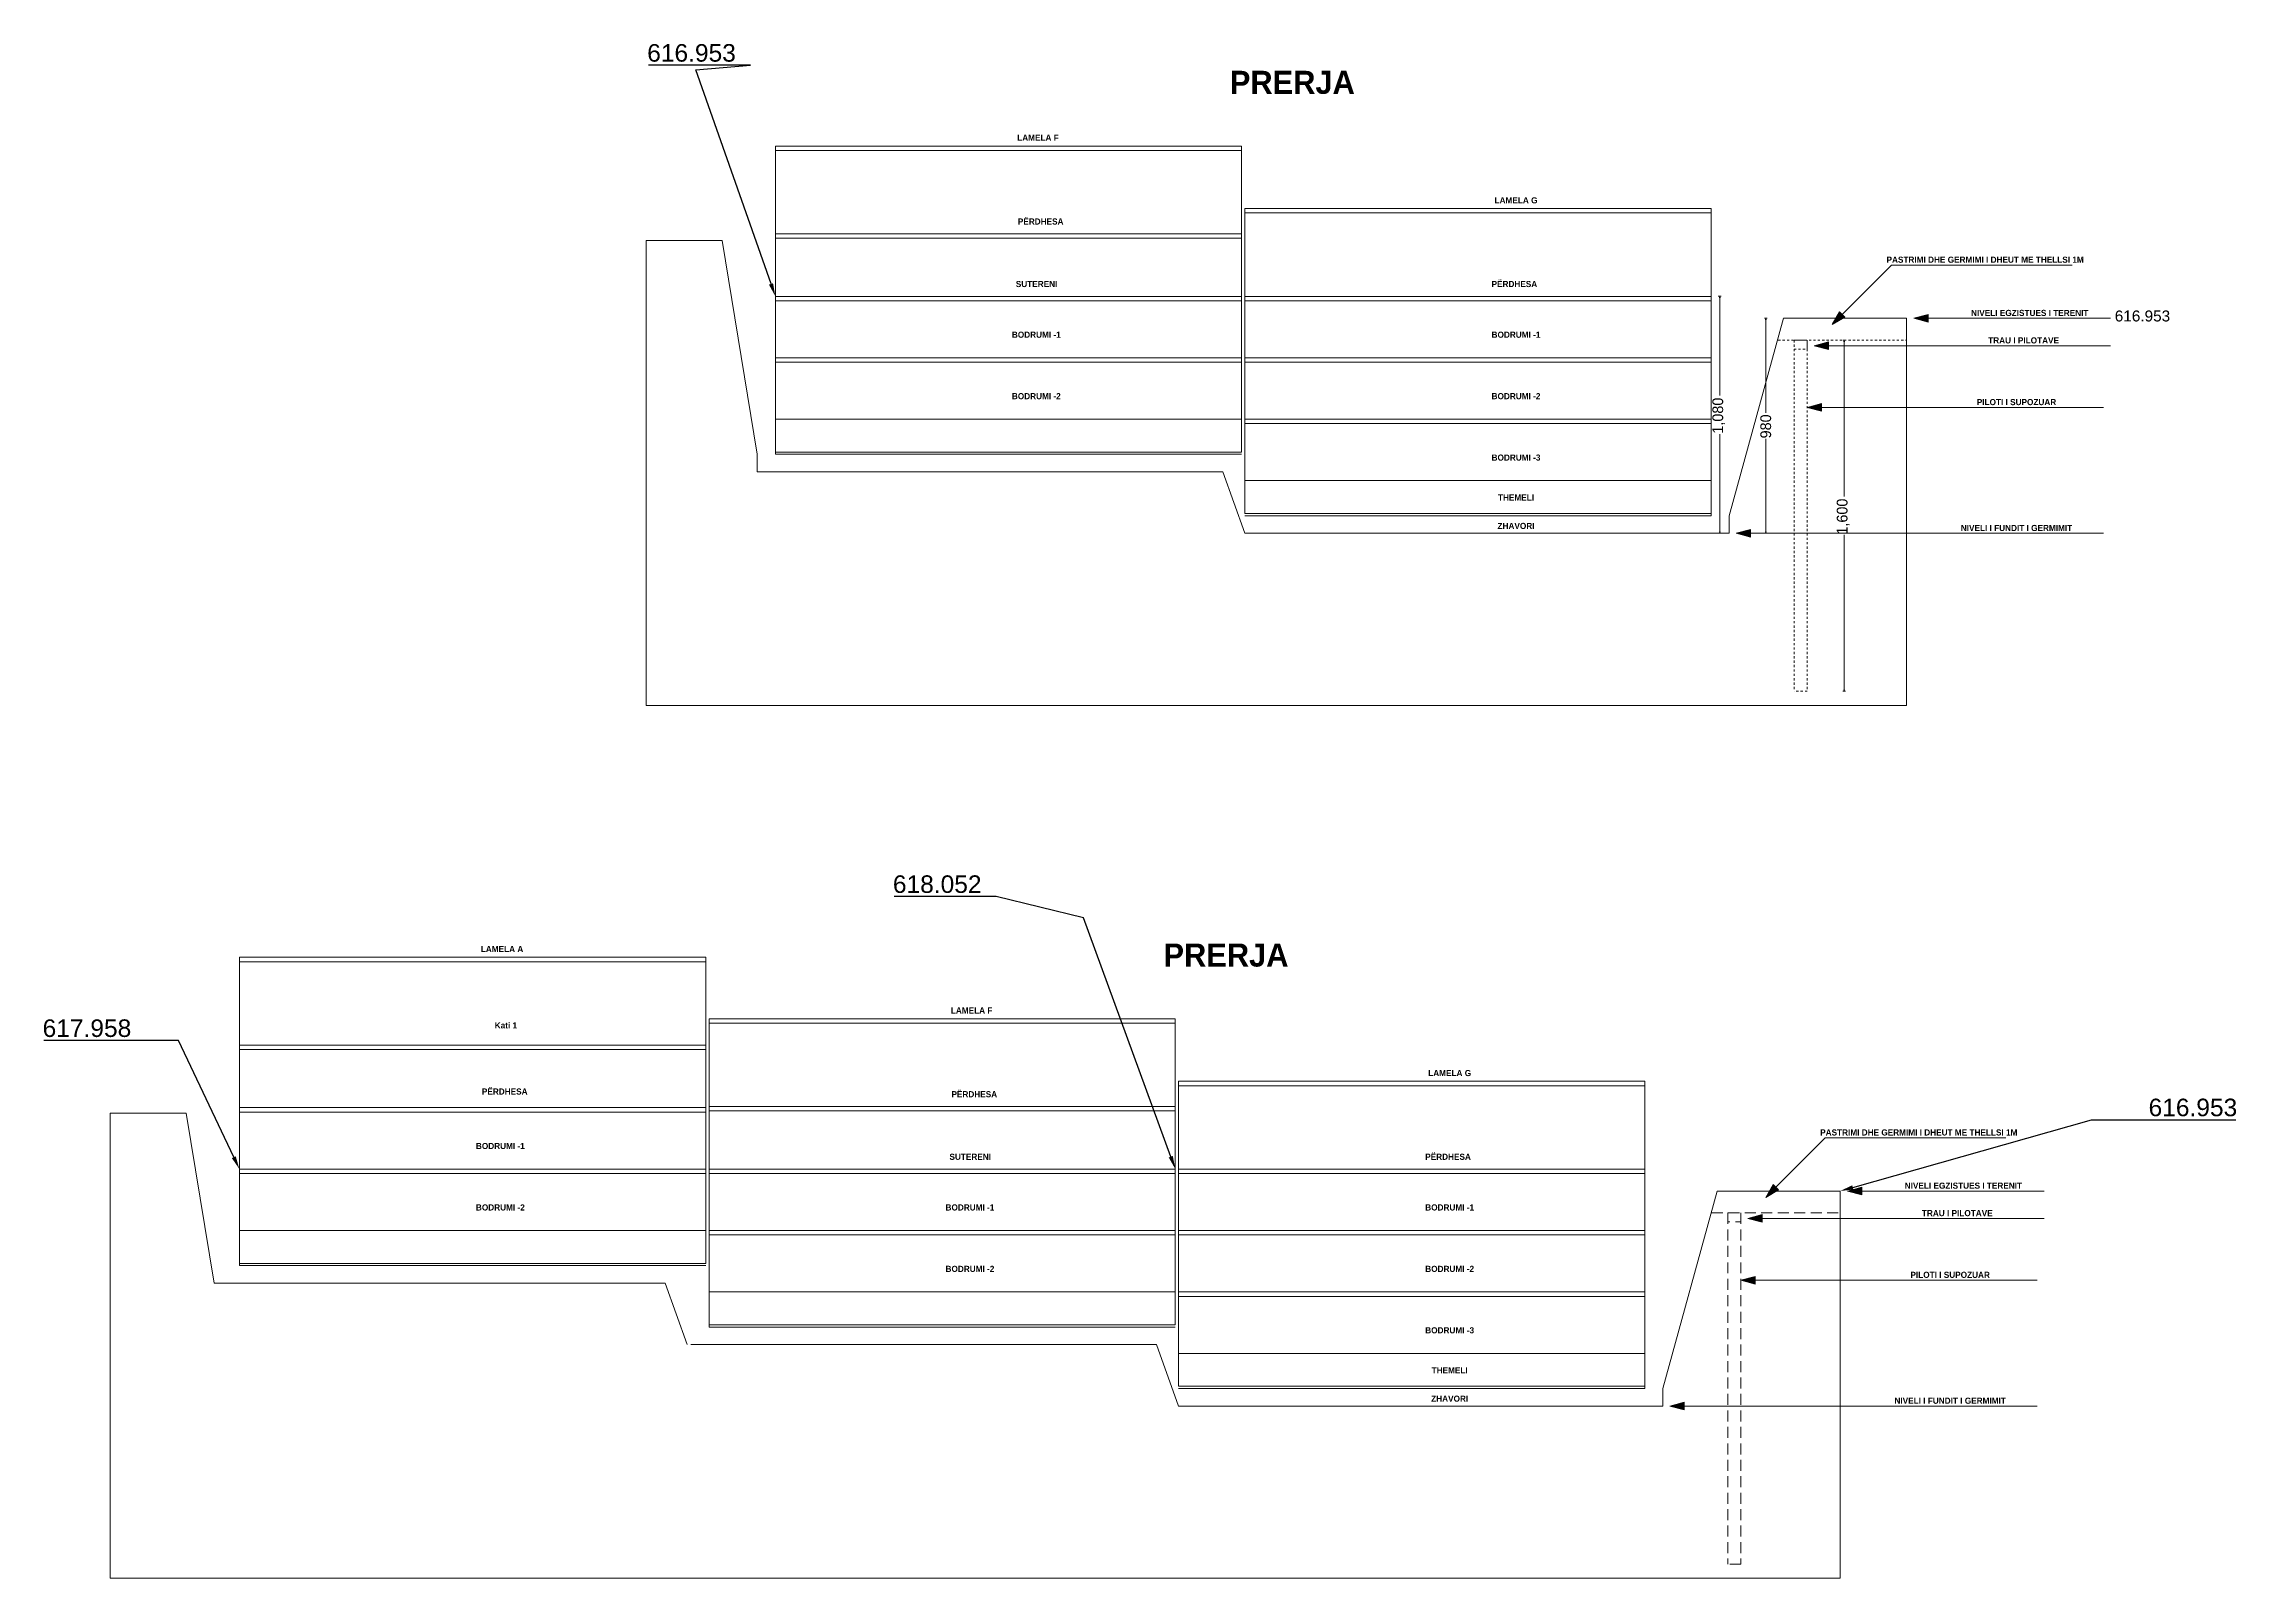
# Model space of a CAD drawing. Header units: metres. Extents: x 7511866 to 7512109, y 4692276 to 4692509.
# Drawn here: x 7512009.6 to 7512109.5, y 4692438.7 to 4692508.6 of the extents above; entities that cross this region are included whole.
import ezdxf
from ezdxf import colors
from ezdxf.entities.mleader import LeaderData, LeaderLine
from ezdxf.math import Vec2, Vec3

# ---------------------------------------------------------------- set-up
doc = ezdxf.new("R2010")
doc.units = ezdxf.units.M
doc.linetypes.add('DASHED', pattern=[0.75, 0.5, -0.25])
doc.layers.get('0').update_dxf_attribs({"lineweight": 0})
for name, color, linetype, lineweight in [('A - Fleta_Pen_No__101', 252, 'Continuous', 0), ('A - Kati 1-11 polyline_Pen_No__1', 7, 'Continuous', 0), ('A - Kati 1-11 polyline_Pen_No__101', 252, 'Continuous', 0), ('A - Veturat perdhes', 7, 'Continuous', 0), ('A - Veturat perdhes_Pen_No__101', 252, 'Continuous', 0), ('Dimensioning - General', 7, 'Continuous', 0), ('Dimensioning - General_Pen_No__101', 252, 'Continuous', 0)]:
    doc.layers.add(name, color=color, linetype=linetype, lineweight=lineweight)
for name, color, linetype, lineweight, true_color in [('A - Kati 1-11 polyline_Pen_No__88', 7, 'Continuous', 0, 0xfd4435), ('A - Veturat perdhes_Pen_No__82', 7, 'Continuous', 0, 0xaaaaaa), ('Dimensioning - General_Pen_No__102', 7, 'Continuous', 0, 0xcccccc), ('Dimensioning - General_Pen_No__161', 7, 'Continuous', 0, 0x6a6a6a), ('prerja betimi', 7, 'Continuous', 0, 0x6a1b1b)]:
    doc.layers.add(name, color=color, linetype=linetype, lineweight=lineweight, true_color=true_color)
doc.styles.add('GENERATED_STYLE_1', font='arialbd.ttf')
doc.styles.add('GENERATED_STYLE_2', font='GOTHIC.TTF')
doc.styles.get("Standard").update_dxf_attribs({"font": 'arial.ttf'})
doc.dimstyles.new('GENERATED_STYLE__1', dxfattribs={"dimtxt": 490, "dimasz": 66.5, "dimexe": 0.18, "dimexo": 100000, "dimgap": 0, "dimtad": 0, "dimdec": 0, "dimlfac": 0.1, "dimzin": 0, "dimdsep": 46, "dimtxsty": 'GENERATED_STYLE_2', "dimblk": 'ARROWHEAD_5', "dimblk1": 'ARROWHEAD_5', "dimblk2": 'ARROWHEAD_5', "dimcen": 0.09, "dimclrd": 256, "dimclre": 256, "dimclrt": 256, "dimadec": 0, "dimazin": 0, "dimtfac": 1, "dimtdec": 4, "dimtmove": 0, "dimatfit": 3, "dimfxl": 1, "dimtolj": 1, "dimtzin": 0, "dimarcsym": 0})

# ---------------------------------------------------------------- blocks, each defined once
blk = doc.blocks.new('Polyline_9', base_point=(367067, 206892))
at = {"layer": 'A - Veturat perdhes_Pen_No__101', "linetype": 'Continuous', "lineweight": 13}
blk.add_hatch(color=252, dxfattribs=at).paths.add_polyline_path([(367067, 206892), (367652, 207230), (367405, 207478)])
at = {"layer": 'A - Veturat perdhes_Pen_No__101', "color": 252, "linetype": 'Continuous', "lineweight": 13}
for p, q in [((367067, 206892), (367405, 207478)), ((367067, 206892), (367652, 207230)), ((367405, 207478), (367652, 207230))]:
    blk.add_line(p, q, dxfattribs=at)
at = {"layer": 'A - Veturat perdhes_Pen_No__82', "color": 253, "linetype": 'Continuous', "lineweight": 20, "true_color": 0xaaaaaa, "flags": 128}
blk.add_lwpolyline([(367529, 207354), (369782, 209607), (378004, 209607)], dxfattribs=at)
blk = doc.blocks.new('Polyline_10', base_point=(366258, 205931))
at = {"layer": 'A - Veturat perdhes_Pen_No__101', "linetype": 'Continuous', "lineweight": 13}
blk.add_hatch(color=252, dxfattribs=at).paths.add_polyline_path([(366258, 205931), (366911, 205756), (366911, 206106)])
at = {"layer": 'A - Veturat perdhes_Pen_No__101', "color": 252, "linetype": 'Continuous', "lineweight": 13}
for p, q in [((366258, 205931), (366911, 206106)), ((366258, 205931), (366911, 205756)), ((366911, 206106), (366911, 205756))]:
    blk.add_line(p, q, dxfattribs=at)
at = {"layer": 'A - Veturat perdhes_Pen_No__82', "color": 253, "linetype": 'Continuous', "lineweight": 20, "true_color": 0xaaaaaa, "flags": 128}
blk.add_lwpolyline([(366911, 205931), (379758, 205931)], dxfattribs=at)
blk = doc.blocks.new('Polyline_11', base_point=(365934, 203119))
at = {"layer": 'A - Veturat perdhes_Pen_No__101', "linetype": 'Continuous', "lineweight": 13}
blk.add_hatch(color=252, dxfattribs=at).paths.add_polyline_path([(365934, 203119), (366587, 202944), (366587, 203294)])
at = {"layer": 'A - Veturat perdhes_Pen_No__101', "color": 252, "linetype": 'Continuous', "lineweight": 13}
for p, q in [((365934, 203119), (366587, 203294)), ((365934, 203119), (366587, 202944)), ((366587, 203294), (366587, 202944))]:
    blk.add_line(p, q, dxfattribs=at)
at = {"layer": 'A - Veturat perdhes_Pen_No__82', "color": 253, "linetype": 'Continuous', "lineweight": 20, "true_color": 0xaaaaaa, "flags": 128}
blk.add_lwpolyline([(366587, 203119), (379434, 203119)], dxfattribs=at)
blk = doc.blocks.new('Polyline_12', base_point=(362695, 197382))
at = {"layer": 'A - Veturat perdhes_Pen_No__101', "linetype": 'Continuous', "lineweight": 13}
blk.add_hatch(color=252, dxfattribs=at).paths.add_polyline_path([(362695, 197382), (363348, 197207), (363348, 197557)])
at = {"layer": 'A - Veturat perdhes_Pen_No__101', "color": 252, "linetype": 'Continuous', "lineweight": 13}
for p, q in [((362695, 197382), (363348, 197557)), ((362695, 197382), (363348, 197207)), ((363348, 197557), (363348, 197207))]:
    blk.add_line(p, q, dxfattribs=at)
at = {"layer": 'A - Veturat perdhes_Pen_No__82', "color": 253, "linetype": 'Continuous', "lineweight": 20, "true_color": 0xaaaaaa, "flags": 128}
blk.add_lwpolyline([(363348, 197382), (379434, 197382)], dxfattribs=at)
blk = doc.blocks.new('Polyline_13', base_point=(370790, 207182))
at = {"layer": 'A - Veturat perdhes_Pen_No__101', "linetype": 'Continuous', "lineweight": 13}
blk.add_hatch(color=252, dxfattribs=at).paths.add_polyline_path([(370790, 207182), (371443, 207007), (371443, 207357)])
at = {"layer": 'A - Veturat perdhes_Pen_No__101', "color": 252, "linetype": 'Continuous', "lineweight": 13}
for p, q in [((370790, 207182), (371443, 207357)), ((370790, 207182), (371443, 207007)), ((371443, 207357), (371443, 207007))]:
    blk.add_line(p, q, dxfattribs=at)
at = {"layer": 'A - Veturat perdhes_Pen_No__82', "color": 253, "linetype": 'Continuous', "lineweight": 20, "true_color": 0xaaaaaa, "flags": 128}
blk.add_lwpolyline([(371443, 207182), (379758, 207182)], dxfattribs=at)
blk = doc.blocks.new('*D102')
at = {"layer": 'Dimensioning - General_Pen_No__101', "linetype": 'Continuous', "lineweight": 13, "transparency": 16777216}
for points in [[(361950, 208182), (361932, 208114), (361968, 208114)], [(361950, 197382), (361968, 197449), (361932, 197449)]]:
    blk.add_hatch(color=252, dxfattribs=at).paths.add_polyline_path(points)
at = {"layer": 'Dimensioning - General_Pen_No__101', "color": 252, "linetype": 'Continuous', "lineweight": 13, "transparency": 16777216}
for p, q in [((361950, 208182), (361932, 208114)), ((361968, 208114), (361932, 208114)), ((361950, 208182), (361968, 208114)), ((361932, 197449), (361968, 197449)), ((361950, 197382), (361932, 197449)), ((361950, 197382), (361968, 197449))]:
    blk.add_line(p, q, dxfattribs=at)
at = {"layer": 'Dimensioning - General_Pen_No__102', "color": 254, "linetype": 'Continuous', "lineweight": 13, "true_color": 0xcccccc, "transparency": 16777216}
for p, q in [((362016, 208182), (361885, 208182)), ((361950, 203657), (361950, 208114)), ((361950, 197449), (361950, 201906)), ((362016, 197382), (361885, 197382))]:
    blk.add_line(p, q, dxfattribs=at)
at = {"layer": 'Dimensioning - General_Pen_No__161', "color": 251, "lineweight": 13, "true_color": 0x6a6a6a, "transparency": 16777216, "insert": (362195, 201924), "char_height": 490, "attachment_point": 7, "rotation": 90, "style": 'GENERATED_STYLE_2'}
blk.add_mtext('\\A1;1,080', dxfattribs=at)
blk = doc.blocks.new('ARROWHEAD_5')
at = {"linetype": 'Continuous', "lineweight": 0}
blk.add_hatch(color=0, dxfattribs=at).paths.add_polyline_path([(-1, 0.2679), (0, 0), (-1, -0.2679)])
at = {"color": 0, "linetype": 'Continuous', "lineweight": 0}
blk.add_line((0, 0), (-1, 0), dxfattribs=at)
blk = doc.blocks.new('*D104')
at = {"layer": 'Dimensioning - General_Pen_No__101', "linetype": 'Continuous', "lineweight": 13, "transparency": 16777216}
for points in [[(364051, 207182), (364033, 207114), (364069, 207114)], [(364051, 197382), (364069, 197449), (364033, 197449)]]:
    blk.add_hatch(color=252, dxfattribs=at).paths.add_polyline_path(points)
at = {"layer": 'Dimensioning - General_Pen_No__101', "color": 252, "linetype": 'Continuous', "lineweight": 13, "transparency": 16777216}
for p, q in [((364051, 207182), (364033, 207114)), ((364069, 207114), (364033, 207114)), ((364051, 207182), (364069, 207114)), ((364033, 197449), (364069, 197449)), ((364051, 197382), (364033, 197449)), ((364051, 197382), (364069, 197449))]:
    blk.add_line(p, q, dxfattribs=at)
at = {"layer": 'Dimensioning - General_Pen_No__102', "color": 254, "linetype": 'Continuous', "lineweight": 13, "true_color": 0xcccccc, "transparency": 16777216}
for p, q in [((364117, 207182), (363986, 207182)), ((364051, 202873), (364051, 207114)), ((364051, 197449), (364051, 201690)), ((364117, 197382), (363986, 197382))]:
    blk.add_line(p, q, dxfattribs=at)
at = {"layer": 'Dimensioning - General_Pen_No__161', "color": 251, "lineweight": 13, "true_color": 0x6a6a6a, "transparency": 16777216, "insert": (364296, 201708), "char_height": 490, "attachment_point": 7, "rotation": 90, "style": 'GENERATED_STYLE_2'}
blk.add_mtext('\\A1;980', dxfattribs=at)
blk = doc.blocks.new('*D105')
at = {"layer": 'Dimensioning - General_Pen_No__101', "linetype": 'Continuous', "lineweight": 13, "transparency": 16777216}
for points in [[(367617, 206182), (367599, 206114), (367636, 206114)], [(367617, 190182), (367636, 190249), (367599, 190249)]]:
    blk.add_hatch(color=252, dxfattribs=at).paths.add_polyline_path(points)
at = {"layer": 'Dimensioning - General_Pen_No__101', "color": 252, "linetype": 'Continuous', "lineweight": 13, "transparency": 16777216}
for p, q in [((367617, 206182), (367599, 206114)), ((367636, 206114), (367599, 206114)), ((367617, 206182), (367636, 206114)), ((367599, 190249), (367636, 190249)), ((367617, 190182), (367599, 190249)), ((367617, 190182), (367636, 190249))]:
    blk.add_line(p, q, dxfattribs=at)
at = {"layer": 'Dimensioning - General_Pen_No__102', "color": 254, "linetype": 'Continuous', "lineweight": 13, "true_color": 0xcccccc, "transparency": 16777216}
for p, q in [((367683, 206182), (367552, 206182)), ((367617, 199057), (367617, 206114)), ((367617, 190249), (367617, 197306)), ((367683, 190182), (367552, 190182))]:
    blk.add_line(p, q, dxfattribs=at)
at = {"layer": 'Dimensioning - General_Pen_No__161', "color": 251, "lineweight": 13, "true_color": 0x6a6a6a, "transparency": 16777216, "insert": (367862, 197324), "char_height": 490, "attachment_point": 7, "rotation": 90, "style": 'GENERATED_STYLE_2'}
blk.add_mtext('\\A1;1,600', dxfattribs=at)
blk = doc.blocks.new('A$C561717F2')
at = {"layer": 'A - Kati 1-11 polyline_Pen_No__1', "color": 7, "linetype": 'Continuous', "lineweight": 13, "flags": 128}
for points in [[(5893.6, 25493.2), (5893.6, 11543.2)], [(5893.6, 25493.2), (27137.9, 25493.2)], [(5893.6, 25293.2), (27137.9, 25293.2)], [(27137.9, 25493.2), (27137.9, 11543.2)], [(27287.9, 22643.2), (27287.9, 8743.2)], [(27287.9, 22643.2), (48532.1, 22643.2)], [(27287.9, 22443.2), (48532.1, 22443.2)], [(48532.1, 22643.2), (48532.1, 8743.2)], [(5893.6, 21493.2), (27137.9, 21493.2)], [(5893.6, 21293.2), (27137.9, 21293.2)], [(5893.6, 18643.2), (27137.9, 18643.2)], [(5893.6, 18443.2), (27137.9, 18443.2)], [(27287.9, 18643.2), (48532.1, 18643.2)], [(27287.9, 18443.2), (48532.1, 18443.2)], [(5893.6, 15843.2), (27137.9, 15843.2)], [(5893.6, 15643.2), (27137.9, 15643.2)], [(27287.9, 15843.2), (48532.1, 15843.2)], [(27287.9, 15643.2), (48532.1, 15643.2)], [(5893.6, 13043.2), (27137.9, 13043.2)], [(27287.9, 13043.2), (48532.1, 13043.2)], [(27287.9, 12843.2), (48532.1, 12843.2)], [(5893.6, 11543.2), (27137.9, 11543.2)], [(27287.9, 10243.2), (48532.1, 10243.2)], [(27287.9, 8743.2), (48532.1, 8743.2)]]:
    blk.add_lwpolyline(points, dxfattribs=at)
at = {"layer": 'A - Kati 1-11 polyline_Pen_No__101', "color": 252, "linetype": 'Continuous', "lineweight": 13, "flags": 128}
for points in [[(3468.3, 21193.2), (0, 21193.2)], [(0, 21193.2), (0, 0), (57426.1, 0), (57426.1, 17643.2)], [(5071.3, 11443.2), (3468.3, 21193.2)], [(51827.7, 17643.2), (49354.4, 8643.2)], [(51827.7, 17643.2), (57426.1, 17643.2)], [(5071.3, 10643.2), (5071.3, 11443.2)], [(5893.6, 11443.2), (5893.6, 11543.2)], [(5893.6, 11443.2), (27137.9, 11443.2)], [(5071.3, 10643.2), (26285.7, 10643.2)], [(27287.9, 7843.2), (26285.7, 10643.2)], [(27287.9, 8643.2), (48532.1, 8643.2)], [(48532.1, 8643.2), (48532.1, 8743.2)], [(49354.4, 7843.2), (49354.4, 8643.2)], [(27287.9, 7843.2), (49354.4, 7843.2)]]:
    blk.add_lwpolyline(points, dxfattribs=at)
at = {"layer": 'A - Kati 1-11 polyline_Pen_No__101', "color": 252, "linetype": 'DASHED', "lineweight": 13, "flags": 128}
blk.add_lwpolyline([(51585.7, 16643.2), (57426.1, 16643.2)], dxfattribs=at)
at = {"layer": 'A - Kati 1-11 polyline_Pen_No__88', "color": 20, "linetype": 'DASHED', "lineweight": 20, "true_color": 0xfd4435, "flags": 128}
for points in [[(52303.6, 16643.2), (52303.6, 16243.2), (52903.6, 16243.2), (52903.6, 16643.2)], [(52303.6, 16643.2), (52303.6, 643.2)], [(52303.6, 16643.2), (52903.6, 16643.2)], [(52903.6, 16643.2), (52903.6, 643.2)], [(52903.6, 643.2), (52303.6, 643.2)]]:
    blk.add_lwpolyline(points, dxfattribs=at)
at = {"layer": 'A - Veturat perdhes', "color": 253, "linetype": 'Continuous', "lineweight": 20, "true_color": 0xaaaaaa}
for name, p in [('Polyline_9', (54036.1, 17354)), ('Polyline_13', (57759.2, 17643.2)), ('Polyline_10', (53227.4, 16392)), ('Polyline_11', (52903.6, 13580.1)), ('Polyline_12', (49664.7, 7843.2))]:
    blk.add_blockref(name, p, dxfattribs=at)
at = {"layer": 'A - Fleta_Pen_No__101', "color": 252, "linetype": 'Continuous', "lineweight": 13, "attachment_point": 8, "style": 'GENERATED_STYLE_1'}
for s, insert, char_height in [('\\A1;{\\fCentury Gothic|b1|i0|c0|p34;PRERJA}', (29446.3, 27856.8), 1050), ('\\A1;{\\fCentury Gothic|b1|i0|c0|p34;LAMELA F}', (17858, 25732.4), 280), ('\\A1;{\\fCentury Gothic|b1|i0|c0|p34;LAMELA G}', (39637.7, 22875.2), 280), ('\\A1;{\\fCentury Gothic|b1|i0|c0|p34;PËRDHESA}', (17979.9, 21909.8), 280), ('\\A1;{\\fCentury Gothic|b1|i0|c0|p34;PASTRIMI DHE GERMIMI I DHEUT ME THELLSI 1M}', (61010.1, 20169), 280), ('\\A1;{\\fCentury Gothic|b1|i0|c0|p34;SUTERENI}', (17795.4, 19059.8), 280), ('\\A1;{\\fCentury Gothic|b1|i0|c0|p34;PËRDHESA}', (39563.9, 19059.8), 280), ('\\A1;{\\fCentury Gothic|b1|i0|c0|p34;NIVELI EGZISTUES I TERENIT}', (63042.1, 17743.2), 280), ('\\A1;{\\fCentury Gothic|b1|i0|c0|p34;BODRUMI -1}', (17782, 16750.5), 280), ('\\A1;{\\fCentury Gothic|b1|i0|c0|p34;BODRUMI -1}', (39637.7, 16750.5), 280), ('\\A1;{\\fCentury Gothic|b1|i0|c0|p34;TRAU I PILOTAVE}', (62763.6, 16492), 280), ('\\A1;{\\fCentury Gothic|b1|i0|c0|p34;BODRUMI -2}', (17782, 13950.5), 280), ('\\A1;{\\fCentury Gothic|b1|i0|c0|p34;BODRUMI -2}', (39637.7, 13950.5), 280), ('\\A1;{\\fCentury Gothic|b1|i0|c0|p34;PILOTI I SUPOZUAR}', (62439.8, 13680.1), 280), ('\\A1;{\\fCentury Gothic|b1|i0|c0|p34;BODRUMI -3}', (39637.7, 11150.5), 280), ('\\A1;{\\fCentury Gothic|b1|i0|c0|p34;THEMELI}', (39637.7, 9333.9), 280), ('\\A1;{\\fCentury Gothic|b1|i0|c0|p34;ZHAVORI}', (39637.7, 8036.8), 280), ('\\A1;{\\fCentury Gothic|b1|i0|c0|p34;NIVELI I FUNDIT I GERMIMIT}', (62439.8, 7943.2), 280)]:
    blk.add_mtext(s, dxfattribs=dict(at, insert=insert, char_height=char_height))
at = {"layer": 'Dimensioning - General', "color": 254, "linetype": 'Continuous', "lineweight": 13, "true_color": 0xcccccc}
for base, p1, p2, picture, middle in [((48919.6, 18643.2), (49354.4, 7843.2), (48532.1, 18643.2), '*D102', (48919.6, 13208.6)), ((51020.6, 17643.2), (49354.4, 7843.2), (51827.7, 17643.2), '*D104', (51020.6, 12729.4)), ((54586.8, 16643.2), (52903.6, 643.2), (52903.6, 16643.2), '*D105', (54586.8, 8608.6))]:
    dim = blk.add_linear_dim(base=base, p1=p1, p2=p2, angle=90, dimstyle='GENERATED_STYLE__1', dxfattribs=at)
    dim.commit()
    dim.dimension.update_dxf_attribs({"geometry": picture, "text_midpoint": middle, "dimtype": 128, "text_rotation": 90, "insert": (-313030.7, -189538.5)})

msp = doc.modelspace()

# ---------------------------------------------------------------- linework, layer by layer
at = {"layer": 'A - Kati 1-11 polyline_Pen_No__1', "color": 7, "linetype": 'Continuous', "lineweight": 13, "flags": 128}
for points in [[(7512018.512, 4692466.948), (7512018.512, 4692452.998)], [(7512018.512, 4692466.948), (7512039.757, 4692466.948)], [(7512018.512, 4692466.748), (7512039.757, 4692466.748)], [(7512039.757, 4692466.948), (7512039.757, 4692452.998)], [(7512039.907, 4692464.148), (7512039.907, 4692450.198)], [(7512039.907, 4692464.148), (7512061.151, 4692464.148)], [(7512039.907, 4692463.948), (7512061.151, 4692463.948)], [(7512061.151, 4692464.148), (7512061.151, 4692450.198)], [(7512018.512, 4692462.948), (7512039.757, 4692462.948)], [(7512018.512, 4692462.748), (7512039.757, 4692462.748)], [(7512061.301, 4692461.298), (7512061.301, 4692447.398)], [(7512061.301, 4692461.298), (7512082.545, 4692461.298)], [(7512061.301, 4692461.098), (7512082.545, 4692461.098)], [(7512082.545, 4692461.298), (7512082.545, 4692447.398)], [(7512018.512, 4692460.098), (7512039.757, 4692460.098)], [(7512018.512, 4692459.898), (7512039.757, 4692459.898)], [(7512039.907, 4692460.148), (7512061.151, 4692460.148)], [(7512039.907, 4692459.948), (7512061.151, 4692459.948)], [(7512018.512, 4692457.298), (7512039.757, 4692457.298)], [(7512018.512, 4692457.098), (7512039.757, 4692457.098)], [(7512039.907, 4692457.298), (7512061.151, 4692457.298)], [(7512039.907, 4692457.098), (7512061.151, 4692457.098)], [(7512061.301, 4692457.298), (7512082.545, 4692457.298)], [(7512061.301, 4692457.098), (7512082.545, 4692457.098)], [(7512018.512, 4692454.498), (7512039.757, 4692454.498)], [(7512039.907, 4692454.498), (7512061.151, 4692454.498)], [(7512039.907, 4692454.298), (7512061.151, 4692454.298)], [(7512061.301, 4692454.498), (7512082.545, 4692454.498)], [(7512061.301, 4692454.298), (7512082.545, 4692454.298)], [(7512018.512, 4692452.998), (7512039.757, 4692452.998)], [(7512039.907, 4692451.698), (7512061.151, 4692451.698)], [(7512061.301, 4692451.698), (7512082.545, 4692451.698)], [(7512061.301, 4692451.498), (7512082.545, 4692451.498)], [(7512039.907, 4692450.198), (7512061.151, 4692450.198)], [(7512061.301, 4692448.898), (7512082.545, 4692448.898)], [(7512061.301, 4692447.398), (7512082.545, 4692447.398)]]:
    msp.add_lwpolyline(points, dxfattribs=at)
at = {"layer": 'A - Kati 1-11 polyline_Pen_No__101', "color": 252, "linetype": 'Continuous', "lineweight": 13, "flags": 128}
for points in [[(7512016.087, 4692459.848), (7512012.619, 4692459.848)], [(7512012.619, 4692459.848), (7512012.619, 4692438.655), (7512070.045, 4692438.655)], [(7512017.361, 4692452.098), (7512016.087, 4692459.848)], [(7512034.013, 4692438.655), (7512091.439, 4692438.655), (7512091.439, 4692456.298)], [(7512085.841, 4692456.298), (7512083.367, 4692447.298)], [(7512085.841, 4692456.298), (7512091.439, 4692456.298)], [(7512018.512, 4692452.898), (7512018.512, 4692452.998)], [(7512018.512, 4692452.898), (7512039.757, 4692452.898)], [(7512017.361, 4692452.098), (7512037.902, 4692452.098)], [(7512038.904, 4692449.298), (7512037.902, 4692452.098)], [(7512039.907, 4692450.098), (7512039.907, 4692450.198)], [(7512039.907, 4692450.098), (7512061.151, 4692450.098)], [(7512039.084, 4692449.298), (7512060.299, 4692449.298)], [(7512061.301, 4692446.498), (7512060.299, 4692449.298)], [(7512061.301, 4692447.298), (7512082.545, 4692447.298)], [(7512082.545, 4692447.298), (7512082.545, 4692447.398)], [(7512083.367, 4692446.498), (7512083.367, 4692447.298)], [(7512061.301, 4692446.498), (7512083.367, 4692446.498)]]:
    msp.add_lwpolyline(points, dxfattribs=at)
at = {"layer": 'A - Kati 1-11 polyline_Pen_No__101', "color": 252, "linetype": 'DASHED', "lineweight": 13, "flags": 128}
msp.add_lwpolyline([(7512085.599, 4692455.298), (7512091.439, 4692455.298)], dxfattribs=at)
at = {"layer": 'A - Kati 1-11 polyline_Pen_No__88', "color": 20, "linetype": 'DASHED', "lineweight": 20, "true_color": 0xfd4435, "flags": 128}
for points in [[(7512086.317, 4692455.298), (7512086.317, 4692454.898), (7512086.917, 4692454.898), (7512086.917, 4692455.298)], [(7512086.317, 4692455.298), (7512086.317, 4692439.298)], [(7512086.317, 4692455.298), (7512086.917, 4692455.298)], [(7512086.917, 4692455.298), (7512086.917, 4692439.298)], [(7512086.917, 4692439.298), (7512086.317, 4692439.298)]]:
    msp.add_lwpolyline(points, dxfattribs=at)

# ---------------------------------------------------------------- block references
at = {"layer": 'A - Veturat perdhes', "color": 253, "linetype": 'Continuous', "lineweight": 20, "true_color": 0xaaaaaa, "xscale": 0.001, "yscale": 0.001, "zscale": 0.001}
for name, p in [('Polyline_9', (7512088.049, 4692456.009)), ('Polyline_13', (7512091.772, 4692456.298)), ('Polyline_10', (7512087.24, 4692455.047)), ('Polyline_11', (7512086.917, 4692452.235)), ('Polyline_12', (7512083.678, 4692446.498))]:
    msp.add_blockref(name, p, dxfattribs=at)
at = {"layer": 'prerja betimi', "xscale": 0.001, "yscale": 0.001, "zscale": 0.001}
msp.add_blockref('A$C561717F2', (7512037.036, 4692478.427), dxfattribs=at)

# ---------------------------------------------------------------- texts
at = {"layer": 'A - Fleta_Pen_No__101', "color": 252, "linetype": 'Continuous', "lineweight": 13, "attachment_point": 8, "style": 'GENERATED_STYLE_1'}
for s, insert, char_height in [('\\A1;{\\fCentury Gothic|b1|i0|c0|p34;LAMELA A}', (7512030.477, 4692467.187), 0.28), ('\\A1;{\\fCentury Gothic|b1|i0|c0|p34;PRERJA}', (7512063.459, 4692466.512), 1.05), ('\\A1;{\\fCentury Gothic|b1|i0|c0|p34;LAMELA F}', (7512051.871, 4692464.387), 0.28), ('\\A1;{\\fCentury Gothic|b1|i0|c0|p34;Kati 1}', (7512030.654, 4692463.704), 0.28), ('\\A1;{\\fCentury Gothic|b1|i0|c0|p34;LAMELA G}', (7512073.651, 4692461.53), 0.28), ('\\A1;{\\fCentury Gothic|b1|i0|c0|p34;PËRDHESA}', (7512030.599, 4692460.688), 0.28), ('\\A1;{\\fCentury Gothic|b1|i0|c0|p34;PËRDHESA}', (7512051.993, 4692460.565), 0.28), ('\\A1;{\\fCentury Gothic|b1|i0|c0|p34;PASTRIMI DHE GERMIMI I DHEUT ME THELLSI 1M}', (7512095.023, 4692458.824), 0.28), ('\\A1;{\\fCentury Gothic|b1|i0|c0|p34;BODRUMI -1}', (7512030.401, 4692458.206), 0.28), ('\\A1;{\\fCentury Gothic|b1|i0|c0|p34;SUTERENI}', (7512051.808, 4692457.715), 0.28), ('\\A1;{\\fCentury Gothic|b1|i0|c0|p34;PËRDHESA}', (7512073.577, 4692457.715), 0.28), ('\\A1;{\\fCentury Gothic|b1|i0|c0|p34;NIVELI EGZISTUES I TERENIT}', (7512097.055, 4692456.398), 0.28), ('\\A1;{\\fCentury Gothic|b1|i0|c0|p34;BODRUMI -2}', (7512030.401, 4692455.406), 0.28), ('\\A1;{\\fCentury Gothic|b1|i0|c0|p34;BODRUMI -1}', (7512051.795, 4692455.406), 0.28), ('\\A1;{\\fCentury Gothic|b1|i0|c0|p34;BODRUMI -1}', (7512073.651, 4692455.406), 0.28), ('\\A1;{\\fCentury Gothic|b1|i0|c0|p34;TRAU I PILOTAVE}', (7512096.777, 4692455.147), 0.28), ('\\A1;{\\fCentury Gothic|b1|i0|c0|p34;BODRUMI -2}', (7512051.795, 4692452.606), 0.28), ('\\A1;{\\fCentury Gothic|b1|i0|c0|p34;BODRUMI -2}', (7512073.651, 4692452.606), 0.28), ('\\A1;{\\fCentury Gothic|b1|i0|c0|p34;PILOTI I SUPOZUAR}', (7512096.453, 4692452.335), 0.28), ('\\A1;{\\fCentury Gothic|b1|i0|c0|p34;BODRUMI -3}', (7512073.651, 4692449.806), 0.28), ('\\A1;{\\fCentury Gothic|b1|i0|c0|p34;THEMELI}', (7512073.651, 4692447.989), 0.28), ('\\A1;{\\fCentury Gothic|b1|i0|c0|p34;ZHAVORI}', (7512073.651, 4692446.692), 0.28), ('\\A1;{\\fCentury Gothic|b1|i0|c0|p34;NIVELI I FUNDIT I GERMIMIT}', (7512096.453, 4692446.598), 0.28)]:
    msp.add_mtext(s, dxfattribs=dict(at, insert=insert, char_height=char_height))
at = {"layer": 'prerja betimi'}
msp.add_text('616.953', height=0.5, dxfattribs=at).set_placement((7512103.952, 4692495.925))

# ---------------------------------------------------------------- leaders
ml = msp.add_multileader_mtext('Standard', dxfattribs=at)
ml.set_content('616.953', color=256)
ml.set_leader_properties()
ml.build(insert=Vec2(0, 0))
ml.multileader.update_dxf_attribs({"text_left_attachment_type": 6, "text_right_attachment_type": 6, "dogleg_length": 0.36, "arrow_head_size": 0.6})
ctx = ml.context
ctx.base_point, ctx.char_height, ctx.arrow_head_size, ctx.landing_gap_size, ctx.plane_origin = Vec3(7512036.883, 4692507.605), 0.8, 0.6, 0.3, Vec3(7512042.93, 4692497.07)
ctx.left_attachment, ctx.right_attachment, ctx.text_align_type = 6, 6, 2
notes = []
notes.append((ctx, [(0, (1, 1, 0), (7512041.79, 4692507.605), (-1, 0), 0.36, [(0, [(7512042.93, 4692497.07), (7512039.302, 4692507.385)], 0, [])])]))
ctx.mtext.insert, ctx.mtext.alignment, ctx.mtext.flow_direction = Vec3(7512041.13, 4692508.565), 3, 5
ml = msp.add_multileader_mtext('Standard', dxfattribs=at)
ml.set_content('618.052', color=256)
ml.set_leader_properties()
ml.build(insert=Vec2(0, 0))
ml.multileader.update_dxf_attribs({"text_left_attachment_type": 6, "text_right_attachment_type": 6, "dogleg_length": 0.36, "arrow_head_size": 0.6})
ctx = ml.context
ctx.base_point, ctx.char_height, ctx.arrow_head_size, ctx.landing_gap_size, ctx.plane_origin = Vec3(7512048.085, 4692469.723), 0.8, 0.6, 0.3, Vec3(7512061.151, 4692457.298)
ctx.left_attachment, ctx.right_attachment, ctx.text_align_type = 6, 6, 2
notes.append((ctx, [(0, (1, 1, 0), (7512052.983, 4692469.723), (-1, 0), 0.36, [(0, [(7512061.151, 4692457.298), (7512056.965, 4692468.746)], 0, [])])]))
ctx.mtext.insert, ctx.mtext.alignment, ctx.mtext.flow_direction = Vec3(7512052.323, 4692470.683), 3, 5
ml = msp.add_multileader_mtext('Standard', dxfattribs=at)
ml.set_content('617.958', color=256)
ml.set_leader_properties()
ml.build(insert=Vec2(0, 0))
ml.multileader.update_dxf_attribs({"text_left_attachment_type": 6, "text_right_attachment_type": 6, "dogleg_length": 0.36, "arrow_head_size": 0.6})
ctx = ml.context
ctx.base_point, ctx.char_height, ctx.arrow_head_size, ctx.landing_gap_size, ctx.plane_origin = Vec3(7512009.336, 4692463.159), 0.8, 0.6, 0.3, Vec3(7512018.512, 4692457.298)
ctx.left_attachment, ctx.right_attachment, ctx.text_align_type = 6, 6, 2
notes.append((ctx, [(0, (1, 1, 0), (7512014.245, 4692463.159), (-1, 0), 0.36, [(0, [(7512018.512, 4692457.298), (7512015.737, 4692463.159)], 0, [])])]))
ctx.mtext.insert, ctx.mtext.alignment, ctx.mtext.flow_direction = Vec3(7512013.585, 4692464.119), 3, 5
ml = msp.add_multileader_mtext('Standard', dxfattribs=at)
ml.set_content('616.953', color=256)
ml.set_leader_properties()
ml.build(insert=Vec2(0, 0))
ml.multileader.update_dxf_attribs({"text_left_attachment_type": 6, "text_right_attachment_type": 6, "dogleg_length": 0.36, "arrow_head_size": 0.6})
ctx = ml.context
ctx.base_point, ctx.char_height, ctx.arrow_head_size, ctx.landing_gap_size, ctx.plane_origin = Vec3(7512105.192, 4692459.547), 0.8, 0.6, 0.3, Vec3(7512091.439, 4692456.298)
ctx.left_attachment, ctx.right_attachment = 6, 6
notes.append((ctx, [(0, (1, 1, 0), (7512104.832, 4692459.547), (1, 0), 0.36, [(0, [(7512091.439, 4692456.298), (7512102.889, 4692459.547)], 0, [])])]))
ctx.mtext.insert, ctx.mtext.flow_direction = Vec3(7512105.492, 4692460.507), 5
for ctx, leaders in notes:
    for number, flags, end, landing, length, lines in leaders:
        leader = LeaderData()
        leader.index, (leader.has_last_leader_line, leader.has_dogleg_vector, leader.attachment_direction) = number, flags
        leader.last_leader_point, leader.dogleg_vector, leader.dogleg_length = Vec3(end), Vec3(landing), length
        for number, points, colour, breaks in lines:
            line = LeaderLine()
            line.index, line.vertices, line.color, line.breaks = number, Vec3.list(points), colors.encode_raw_color(colour), breaks
            leader.lines.append(line)
        ctx.leaders.append(leader)

doc.saveas('drawing.dxf')
